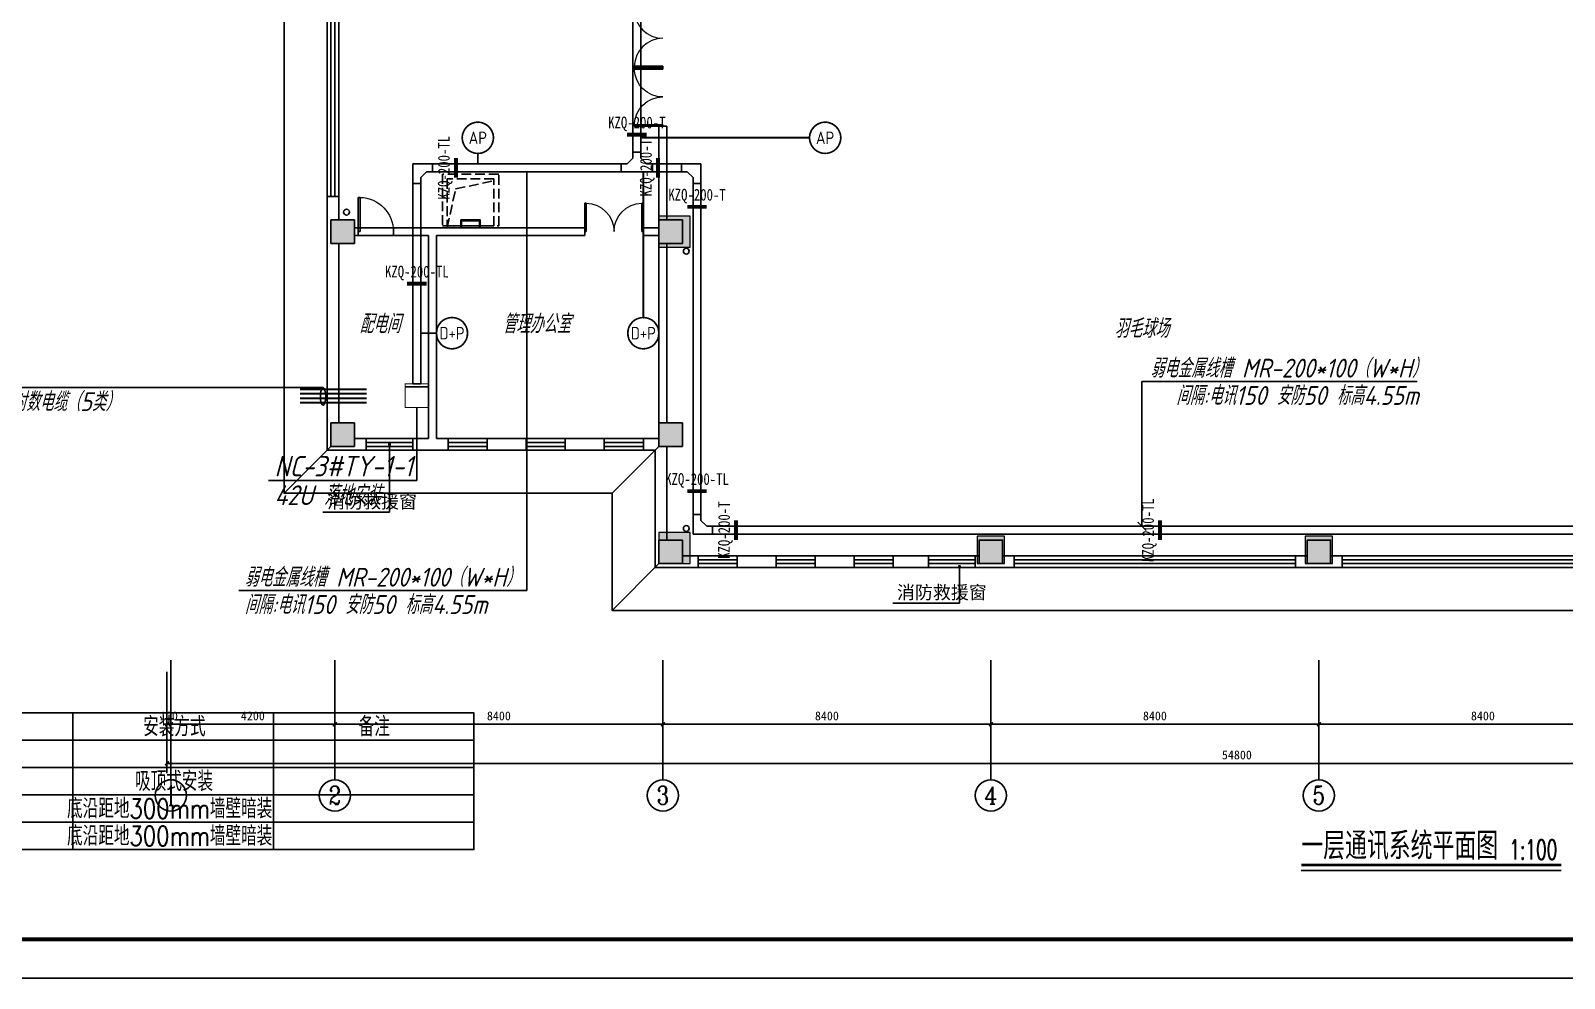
# Model space of a CAD drawing. Extents: x 9734459 to 9908434, y 5249905 to 5598782.
# Drawn here: x 9762607 to 9801883, y 5249905 to 5274171 of the extents above; entities that cross this region are included whole.
import ezdxf
from ezdxf.enums import TextEntityAlignment as Align

# ---------------------------------------------------------------- set-up
doc = ezdxf.new("R2010")
doc.units = 0
doc.header["$LTSCALE"] = 1000
doc.header["$MEASUREMENT"] = 0
doc.linetypes.add('DASH', pattern=[0.35, 0.25, -0.1])
doc.linetypes.add('接地线', pattern=[1.35002, 0.5, -1e-05, 1e-05, 0.5, -0.125, 0.1, -0.125])
for name, color, linetype in [('1-建筑底图', 8, 'Continuous'), ('AXIS_TEXT', 7, 'Continuous'), ('BTTK', 7, 'Continuous'), ('CABLETRAY_DIM', 3, 'Continuous'), ('CABLETRAY_PDS', 5, 'Continuous'), ('EQUIP-通讯', 3, 'Continuous'), ('PUB_HATCH', 8, 'Continuous'), ('PUB_TITLE', 7, 'Continuous'), ('TEL_LEAD', 3, 'Continuous'), ('TEL_SYMB', 3, 'Continuous'), ('TEL_TAB', 7, 'Continuous'), ('WIRE-通讯', 4, 'Continuous'), ('抗震支吊架', 2, 'Continuous'), ('电-标注', 1, 'Continuous'), ('电-线路-接地网', 6, '接地线'), ('集水坑', 6, 'Continuous')]:
    doc.layers.add(name, color=color, linetype=linetype)
doc.layers.add('15101', color=5, linetype='Continuous', lineweight=18)
doc.layers.add('yichutu', color=7, linetype='Continuous', true_color=0xffffff, plot=False)
doc.styles.add('_TCH_AXIS', font='COMPLEX', dxfattribs={"bigfont": 'GBCBIG'})
doc.styles.add('_TCH_DIM', font='')
doc.styles.add('_TEL_ATTDEF', font='GBENOR', dxfattribs={"width": 0.8, "height": 3, "bigfont": 'GBCBIG'})
doc.styles.add('_TEL_DIM', font='SIMPLEX', dxfattribs={"width": 0.8, "height": 3.5, "bigfont": 'HZTXT'})
doc.styles.add('COMPLEX', font='COMPLEX')
doc.styles.add('HZ(TK)', font='tssdeng.shx', dxfattribs={"width": 0.9, "bigfont": 'tssdchn.shx'})
doc.styles.add('kzcad', font='', dxfattribs={"width": 0.8})
doc.styles.get("Standard").update_dxf_attribs({"font": 'gbeitc.shx', "bigfont": 'gbcbig.shx'})
doc.styles.add('黑体_T3', font='')
doc.styles.get('_TCH_DIM').set_extended_font_data('Microsoft YaHei')
doc.styles.get('kzcad').set_extended_font_data('SimSun')
doc.styles.get('黑体_T3').set_extended_font_data('SimHei')
doc.dimstyles.new('_TCH_ARCH&&100', dxfattribs={"dimtxt": 225.316456, "dimasz": 100, "dimexe": 250, "dimexo": 300, "dimgap": 100, "dimtad": 1, "dimdec": 0, "dimzin": 0, "dimdsep": 46, "dimtxsty": '黑体_T3', "dimblk": 'ARCHTICK', "dimcen": 0.09, "dimclrt": 7, "dimazin": 2, "dimtfac": 1, "dimtdec": 0, "dimtix": 1, "dimtmove": 2, "dimatfit": 3, "dimfxl": 100, "dimtolj": 1, "dimtzin": 0, "dimarcsym": 0})

# ---------------------------------------------------------------- blocks, each defined once
blk = doc.blocks.new('$equip$00003217')
at = {"const_width": 0.05}
blk.add_lwpolyline([(0, 0.5, -1), (0, -0.5, -1), (0, 0.5, 0.021884)], format="xyb", dxfattribs=at)
blk.add_circle((0, 0), 0.5)
for p in [(0, 0.5), (-0.5, 0), (0.5, 0), (0, -0.5)]:
    blk.add_point(p)
at = {"color": 7, "style": '_TEL_ATTDEF'}
blk.add_attdef('$TEXT$', text='', height=0.4, dxfattribs=at).set_placement((0, 0), align=Align.MIDDLE_CENTER)
at = {"color": 7, "style": '_TEL_DIM', "flags": 1}
for tag in ['A', 'REMARK']:
    blk.add_attdef(tag, text='', height=0.00002, dxfattribs=at).set_placement((0, 0), align=Align.MIDDLE_CENTER)
blk = doc.blocks.new('$equip$00003210')
at = {"const_width": 0.05}
blk.add_lwpolyline([(0, 0.5, -1), (0, -0.5, -1), (0, 0.5, 0.021884)], format="xyb", dxfattribs=at)
blk.add_circle((0, 0), 0.5)
for p in [(0, 0.5), (-0.495, 0.071), (0.495, 0.07), (0.039, -0.499)]:
    blk.add_point(p)
at = {"color": 7, "style": '_TEL_ATTDEF'}
blk.add_attdef('$TEXT$', text='', height=0.4, dxfattribs=at).set_placement((0, 0), align=Align.MIDDLE_CENTER)
at = {"color": 7, "style": '_TEL_DIM', "flags": 1}
for tag in ['A', 'REMARK']:
    blk.add_attdef(tag, text='', height=0.00002, dxfattribs=at).set_placement((0, 0), align=Align.MIDDLE_CENTER)
blk = doc.blocks.new('vhtemplate_2020年新竖式图框_A0')
at = {"layer": 'PUB_TITLE', "color": 7}
blk.add_lwpolyline([(0, 0), (1189, 0), (1189, 841), (0, 841)], close=True, dxfattribs=at)
at = {"layer": 'PUB_TITLE', "const_width": 1}
blk.add_lwpolyline([(25, 10), (1179, 10), (1179, 831), (25, 831)], close=True, dxfattribs=at)
at = {"layer": 'BTTK', "color": 4, "style": 'HZ(TK)', "width": 0.9}
for tag, p in [('合作单位', (1144, 743.5)), ('建设单位', (1144, 209.5)), ('工程名称', (1144, 176.5)), ('子项名称', (1154, 160)), ('图纸名称', (1144, 141))]:
    blk.add_attdef(tag, text='', height=3.5, dxfattribs=at).set_placement(p, align=Align.MIDDLE_CENTER)
for tag, p in [('注册证书号', (1156.5, 309.01)), ('注册印章号', (1156.5, 301.01)), ('设计号', (1154, 193)), ('图别', (1137.75, 34)), ('图号', (1170.25, 34)), ('版本号', (1137.75, 26)), ('日期', (1170.25, 26))]:
    blk.add_attdef(tag, text='', height=3.5, dxfattribs=at).set_placement(p, align=Align.MIDDLE)
blk = doc.blocks.new('yct-1189-841-118900-84100-100-0.0')
at = {"layer": 'yichutu', "color": 7, "true_color": 0xffffff}
blk.add_lwpolyline([(0, 0), (0, 84100), (118900, 84100), (118900, 0)], close=True, dxfattribs=at)
blk = doc.blocks.new('zhuzi')
at = {"layer": '15101'}
h = blk.add_hatch(color=256, dxfattribs=at)
h.dxf.hatch_style = 1
h.paths.add_polyline_path([(50957, 5262), (51657, 5262), (51657, 5962), (50957, 5962)])
h.paths.add_polyline_path([(42757, 5162), (43557, 5162), (43557, 5962), (42757, 5962)])
h.paths.add_polyline_path([(34407, 5262), (35107, 5262), (35107, 5962), (34407, 5962)])
h.paths.add_polyline_path([(26007, 5262), (26707, 5262), (26707, 5962), (26007, 5962)])
h.paths.add_polyline_path([(17857, 5162), (18657, 5162), (18657, 5962), (17857, 5962)])
h.paths.add_polyline_path([(59457, 2362), (60057, 2362), (60057, 2962), (59457, 2962)])
h.paths.add_polyline_path([(51057, 2362), (51657, 2362), (51657, 2962), (51057, 2962)])
h.paths.add_polyline_path([(17857, 2362), (18457, 2362), (18457, 2962), (17857, 2962)])
h.paths.add_polyline_path([(9457, 2362), (10057, 2362), (10057, 2962), (9457, 2962)])
h.paths.add_polyline_path([(59457, -2838), (60057, -2838), (60057, -2238), (59457, -2238)])
h.paths.add_polyline_path([(50957, -2888), (51657, -2888), (51657, -2188), (50957, -2188)])
h.paths.add_polyline_path([(42757, -2938), (43557, -2938), (43557, -2138), (42757, -2138)])
h.paths.add_polyline_path([(17857, -2938), (18657, -2938), (18657, -2138), (17857, -2138)])
h.paths.add_polyline_path([(9457, -2838), (10057, -2838), (10057, -2238), (9457, -2238)])
h.paths.add_polyline_path([(59457, -11238), (60057, -11238), (60057, -10638), (59457, -10638)])
h.paths.add_polyline_path([(50957, -11288), (51657, -11288), (51657, -10588), (50957, -10588)])
h.paths.add_polyline_path([(42757, -11338), (43557, -11338), (43557, -10538), (42757, -10538)])
h.paths.add_polyline_path([(17857, -11338), (18657, -11338), (18657, -10538), (17857, -10538)])
h.paths.add_polyline_path([(9457, -11238), (10057, -11238), (10057, -10638), (9457, -10638)])
h.paths.add_polyline_path([(5257, -11238), (5857, -11238), (5857, -10638), (5257, -10638)])
h.paths.add_polyline_path([(59457, -19638), (60057, -19638), (60057, -19038), (59457, -19038)])
h.paths.add_polyline_path([(50957, -19688), (51657, -19688), (51657, -18988), (50957, -18988)])
h.paths.add_polyline_path([(42757, -19738), (43557, -19738), (43557, -18938), (42757, -18938)])
h.paths.add_polyline_path([(17857, -19738), (18657, -19738), (18657, -18938), (17857, -18938)])
h.paths.add_polyline_path([(9457, -19638), (10057, -19638), (10057, -19038), (9457, -19038)])
h.paths.add_polyline_path([(5257, -19638), (5857, -19638), (5857, -19038), (5257, -19038)])
h.paths.add_polyline_path([(59457, -28038), (60057, -28038), (60057, -27438), (59457, -27438)])
h.paths.add_polyline_path([(50957, -28088), (51657, -28088), (51657, -27388), (50957, -27388)])
h.paths.add_polyline_path([(42757, -28138), (43557, -28138), (43557, -27338), (42757, -27338)])
h.paths.add_polyline_path([(17857, -28138), (18657, -28138), (18657, -27338), (17857, -27338)])
h.paths.add_polyline_path([(9457, -28038), (10057, -28038), (10057, -27438), (9457, -27438)])
h.paths.add_polyline_path([(5257, -28038), (5857, -28038), (5857, -27438), (5257, -27438)])
h.paths.add_polyline_path([(59457, -36438), (60057, -36438), (60057, -35838), (59457, -35838)])
h.paths.add_polyline_path([(50957, -36488), (51657, -36488), (51657, -35788), (50957, -35788)])
h.paths.add_polyline_path([(42757, -36538), (43557, -36538), (43557, -35738), (42757, -35738)])
h.paths.add_polyline_path([(17857, -36538), (18657, -36538), (18657, -35738), (17857, -35738)])
h.paths.add_polyline_path([(9457, -36438), (10057, -36438), (10057, -35838), (9457, -35838)])
h.paths.add_polyline_path([(5257, -36438), (5857, -36438), (5857, -35838), (5257, -35838)])
h.paths.add_polyline_path([(59457, -44838), (60057, -44838), (60057, -44238), (59457, -44238)])
h.paths.add_polyline_path([(50957, -44888), (51657, -44888), (51657, -44188), (50957, -44188)])
h.paths.add_polyline_path([(42757, -44938), (43557, -44938), (43557, -44138), (42757, -44138)])
h.paths.add_polyline_path([(17857, -44938), (18657, -44938), (18657, -44138), (17857, -44138)])
h.paths.add_polyline_path([(9457, -44838), (10057, -44838), (10057, -44238), (9457, -44238)])
h.paths.add_polyline_path([(59457, -50038), (60057, -50038), (60057, -49438), (59457, -49438)])
h.paths.add_polyline_path([(51057, -50038), (51657, -50038), (51657, -49438), (51057, -49438)])
h.paths.add_polyline_path([(17857, -50038), (18457, -50038), (18457, -49438), (17857, -49438)])
h.paths.add_polyline_path([(9457, -50038), (10057, -50038), (10057, -49438), (9457, -49438)])
h.paths.add_polyline_path([(50957, -53038), (51657, -53038), (51657, -52338), (50957, -52338)])
h.paths.add_polyline_path([(42757, -53038), (43557, -53038), (43557, -52238), (42757, -52238)])
h.paths.add_polyline_path([(34407, -53038), (35107, -53038), (35107, -52338), (34407, -52338)])
h.paths.add_polyline_path([(26007, -53038), (26707, -53038), (26707, -52338), (26007, -52338)])
h.paths.add_polyline_path([(17857, -53038), (18657, -53038), (18657, -52238), (17857, -52238)])
at = {"layer": '15101', "linetype": 'Continuous'}
for points in [[(9457, -44838), (10057, -44838), (10057, -44238), (9457, -44238)], [(17857, -44938), (18657, -44938), (18657, -44138), (17857, -44138)], [(9457, -50038), (10057, -50038), (10057, -49438), (9457, -49438)], [(17857, -50038), (18457, -50038), (18457, -49438), (17857, -49438)], [(17857, -53038), (18657, -53038), (18657, -52238), (17857, -52238)], [(26007, -53038), (26707, -53038), (26707, -52338), (26007, -52338)], [(34407, -53038), (35107, -53038), (35107, -52338), (34407, -52338)]]:
    blk.add_lwpolyline(points, close=True, dxfattribs=at)
blk = doc.blocks.new('gpt')
at = {"layer": '集水坑'}
for points in [[(0, 0), (0, -200), (500, -200), (500, 0)], [(20, 0), (20, -180), (480, -180), (480, 0)]]:
    blk.add_lwpolyline(points, dxfattribs=at)
blk = doc.blocks.new('_ArchTick')
at = {"color": 0, "linetype": 'ByBlock', "const_width": 0.4}
blk.add_lwpolyline([(-0.5, -0.5), (0.5, 0.5)], dxfattribs=at)
blk = doc.blocks.new('*D142')
at = {"layer": '1-建筑底图', "color": 0, "lineweight": -2, "transparency": 16777216}
for p, q in [((9587046, 5262262), (9587046, 5259667)), ((9641846, 5262262), (9641846, 5259667)), ((9587046, 5259917), (9641846, 5259917))]:
    blk.add_line(p, q, dxfattribs=at)
at = {"layer": 'Defpoints', "color": 0}
for p in [(9587046, 5262562), (9641846, 5262562), (9641846, 5259917)]:
    blk.add_point(p, dxfattribs=at)
at = {"layer": '1-建筑底图', "color": 0, "lineweight": -2, "transparency": 16777216, "xscale": 100, "yscale": 100, "zscale": 100, "rotation": 180}
blk.add_blockref('_ArchTick', (9587046, 5259917), dxfattribs=at)
at = {"layer": '1-建筑底图', "color": 0, "lineweight": -2, "transparency": 16777216, "xscale": 100, "yscale": 100, "zscale": 100}
blk.add_blockref('_ArchTick', (9641846, 5259917), dxfattribs=at)
at = {"layer": '1-建筑底图', "color": 7, "transparency": 16777216, "insert": (9614446, 5260131), "char_height": 225.3, "attachment_point": 5, "style": '黑体_T3'}
blk.add_mtext('\\A1;54800', dxfattribs=at)
blk = doc.blocks.new('*D174')
at = {"layer": '1-建筑底图', "color": 0, "lineweight": -2, "transparency": 16777216}
for p, q in [((9587046, 5262262), (9587046, 5260667)), ((9587146, 5262262), (9587146, 5260667)), ((9587046, 5260917), (9586946, 5260917)), ((9587046, 5260917), (9587146, 5260917)), ((9587146, 5260917), (9587246, 5260917))]:
    blk.add_line(p, q, dxfattribs=at)
at = {"layer": 'Defpoints', "color": 0}
for p in [(9587046, 5262562), (9587146, 5262562), (9587146, 5260917)]:
    blk.add_point(p, dxfattribs=at)
at = {"layer": '1-建筑底图', "color": 0, "lineweight": -2, "transparency": 16777216, "xscale": 100, "yscale": 100, "zscale": 100}
blk.add_blockref('_ArchTick', (9587046, 5260917), dxfattribs=at)
at = {"layer": '1-建筑底图', "color": 0, "lineweight": -2, "transparency": 16777216, "xscale": 100, "yscale": 100, "zscale": 100, "rotation": 180}
blk.add_blockref('_ArchTick', (9587146, 5260917), dxfattribs=at)
at = {"layer": '1-建筑底图', "color": 7, "transparency": 16777216, "insert": (9587096, 5261131), "char_height": 225.3, "attachment_point": 5, "style": '黑体_T3'}
blk.add_mtext('\\A1;100', dxfattribs=at)
blk = doc.blocks.new('*D175')
at = {"layer": '1-建筑底图', "color": 0, "lineweight": -2, "transparency": 16777216}
for p, q in [((9587146, 5262262), (9587146, 5260667)), ((9591346, 5262262), (9591346, 5260667)), ((9587146, 5260917), (9591346, 5260917))]:
    blk.add_line(p, q, dxfattribs=at)
at = {"layer": 'Defpoints', "color": 0}
for p in [(9587146, 5262562), (9591346, 5262562), (9591346, 5260917)]:
    blk.add_point(p, dxfattribs=at)
at = {"layer": '1-建筑底图', "color": 0, "lineweight": -2, "transparency": 16777216, "xscale": 100, "yscale": 100, "zscale": 100, "rotation": 180}
blk.add_blockref('_ArchTick', (9587146, 5260917), dxfattribs=at)
at = {"layer": '1-建筑底图', "color": 0, "lineweight": -2, "transparency": 16777216, "xscale": 100, "yscale": 100, "zscale": 100}
blk.add_blockref('_ArchTick', (9591346, 5260917), dxfattribs=at)
at = {"layer": '1-建筑底图', "color": 7, "transparency": 16777216, "insert": (9589246, 5261131), "char_height": 225.3, "attachment_point": 5, "style": '黑体_T3'}
blk.add_mtext('\\A1;4200', dxfattribs=at)
blk = doc.blocks.new('*D176')
at = {"layer": '1-建筑底图', "color": 0, "lineweight": -2, "transparency": 16777216}
for p, q in [((9591346, 5262262), (9591346, 5260667)), ((9599746, 5262262), (9599746, 5260667)), ((9591346, 5260917), (9599746, 5260917))]:
    blk.add_line(p, q, dxfattribs=at)
at = {"layer": 'Defpoints', "color": 0}
for p in [(9591346, 5262562), (9599746, 5262562), (9599746, 5260917)]:
    blk.add_point(p, dxfattribs=at)
at = {"layer": '1-建筑底图', "color": 0, "lineweight": -2, "transparency": 16777216, "xscale": 100, "yscale": 100, "zscale": 100, "rotation": 180}
blk.add_blockref('_ArchTick', (9591346, 5260917), dxfattribs=at)
at = {"layer": '1-建筑底图', "color": 0, "lineweight": -2, "transparency": 16777216, "xscale": 100, "yscale": 100, "zscale": 100}
blk.add_blockref('_ArchTick', (9599746, 5260917), dxfattribs=at)
at = {"layer": '1-建筑底图', "color": 7, "transparency": 16777216, "insert": (9595546, 5261131), "char_height": 225.3, "attachment_point": 5, "style": '黑体_T3'}
blk.add_mtext('\\A1;8400', dxfattribs=at)
blk = doc.blocks.new('*D177')
at = {"layer": '1-建筑底图', "color": 0, "lineweight": -2, "transparency": 16777216}
for p, q in [((9599746, 5262262), (9599746, 5260667)), ((9608146, 5262262), (9608146, 5260667)), ((9599746, 5260917), (9608146, 5260917))]:
    blk.add_line(p, q, dxfattribs=at)
at = {"layer": 'Defpoints', "color": 0}
for p in [(9599746, 5262562), (9608146, 5262562), (9608146, 5260917)]:
    blk.add_point(p, dxfattribs=at)
at = {"layer": '1-建筑底图', "color": 0, "lineweight": -2, "transparency": 16777216, "xscale": 100, "yscale": 100, "zscale": 100, "rotation": 180}
blk.add_blockref('_ArchTick', (9599746, 5260917), dxfattribs=at)
at = {"layer": '1-建筑底图', "color": 0, "lineweight": -2, "transparency": 16777216, "xscale": 100, "yscale": 100, "zscale": 100}
blk.add_blockref('_ArchTick', (9608146, 5260917), dxfattribs=at)
at = {"layer": '1-建筑底图', "color": 7, "transparency": 16777216, "insert": (9603946, 5261131), "char_height": 225.3, "attachment_point": 5, "style": '黑体_T3'}
blk.add_mtext('\\A1;8400', dxfattribs=at)
blk = doc.blocks.new('*D178')
at = {"layer": '1-建筑底图', "color": 0, "lineweight": -2, "transparency": 16777216}
for p, q in [((9608146, 5262262), (9608146, 5260667)), ((9616546, 5262262), (9616546, 5260667)), ((9608146, 5260917), (9616546, 5260917))]:
    blk.add_line(p, q, dxfattribs=at)
at = {"layer": 'Defpoints', "color": 0}
for p in [(9608146, 5262562), (9616546, 5262562), (9616546, 5260917)]:
    blk.add_point(p, dxfattribs=at)
at = {"layer": '1-建筑底图', "color": 0, "lineweight": -2, "transparency": 16777216, "xscale": 100, "yscale": 100, "zscale": 100, "rotation": 180}
blk.add_blockref('_ArchTick', (9608146, 5260917), dxfattribs=at)
at = {"layer": '1-建筑底图', "color": 0, "lineweight": -2, "transparency": 16777216, "xscale": 100, "yscale": 100, "zscale": 100}
blk.add_blockref('_ArchTick', (9616546, 5260917), dxfattribs=at)
at = {"layer": '1-建筑底图', "color": 7, "transparency": 16777216, "insert": (9612346, 5261131), "char_height": 225.3, "attachment_point": 5, "style": '黑体_T3'}
blk.add_mtext('\\A1;8400', dxfattribs=at)
blk = doc.blocks.new('*D179')
at = {"layer": '1-建筑底图', "color": 0, "lineweight": -2, "transparency": 16777216}
for p, q in [((9616546, 5262262), (9616546, 5260667)), ((9624946, 5262262), (9624946, 5260667)), ((9616546, 5260917), (9624946, 5260917))]:
    blk.add_line(p, q, dxfattribs=at)
at = {"layer": 'Defpoints', "color": 0}
for p in [(9616546, 5262562), (9624946, 5262562), (9624946, 5260917)]:
    blk.add_point(p, dxfattribs=at)
at = {"layer": '1-建筑底图', "color": 0, "lineweight": -2, "transparency": 16777216, "xscale": 100, "yscale": 100, "zscale": 100, "rotation": 180}
blk.add_blockref('_ArchTick', (9616546, 5260917), dxfattribs=at)
at = {"layer": '1-建筑底图', "color": 0, "lineweight": -2, "transparency": 16777216, "xscale": 100, "yscale": 100, "zscale": 100}
blk.add_blockref('_ArchTick', (9624946, 5260917), dxfattribs=at)
at = {"layer": '1-建筑底图', "color": 7, "transparency": 16777216, "insert": (9620746, 5261131), "char_height": 225.3, "attachment_point": 5, "style": '黑体_T3'}
blk.add_mtext('\\A1;8400', dxfattribs=at)
blk = doc.blocks.new('$TCHSYS$WIN2D')
at = {"color": 0}
for p, q in [((-0.5, 0.5), (0.5, 0.5)), ((-0.5, 0.5), (-0.5, -0.5)), ((0.5, 0.5), (0.5, -0.5)), ((0.5, 0.1667), (-0.5, 0.1667)), ((0.5, -0.1667), (-0.5, -0.1667)), ((-0.5, -0.5), (0.5, -0.5))]:
    blk.add_line(p, q, dxfattribs=at)
blk = doc.blocks.new('_FZH')
at = {"color": 0}
blk.add_lwpolyline([(-0.5, -0.5), (0.5, -0.5), (0.5, 0.5), (-0.5, 0.5)], close=True, dxfattribs=at)
at = {"layer": 'PUB_HATCH'}
blk.add_solid([(-0.5, -0.5), (0.5, -0.5), (-0.5, 0.5), (0.5, 0.5)], dxfattribs=at)
blk = doc.blocks.new('$DorLib2D$00000002')
at = {"color": 0}
for p, q in [((-0.5, 0), (-0.5, 0.4875)), ((-0.475, 0.4875), (-0.5, 0.4875)), ((-0.475, 0), (-0.475, 0.4875)), ((0.475, 0), (0.475, 0.4875)), ((0.475, 0.4875), (0.5, 0.4875)), ((0.5, 0), (0.5, 0.4875)), ((-0.5, 0), (-0.475, 0)), ((0.5, 0), (0.475, 0))]:
    blk.add_line(p, q, dxfattribs=at)
at = {"color": 0, "lineweight": 13}
for centre, start, end in [((-0.4875, 0), 0, 88.53072), ((0.4875, 0), 91.46928, 180)]:
    blk.add_arc(centre, 0.4875, start, end, dxfattribs=at)
blk = doc.blocks.new('_AXISO')
blk.add_circle((0, 0), 0.5)
at = {"layer": 'AXIS_TEXT', "style": 'COMPLEX', "width": 1.041667}
blk.add_attdef('A', text='', height=0.56, dxfattribs=at).set_placement((-0.25, -0.28), (0.25, -0.28), align=Align.FIT)
blk = doc.blocks.new('$DorLib2D$00000001')
at = {"color": 0}
for p, q in [((0.45, 0.975), (0.5, 0.975)), ((0.45, 0), (0.45, 0.975)), ((0.5, 0), (0.5, 0.975)), ((0.5, 0), (0.45, 0))]:
    blk.add_line(p, q, dxfattribs=at)
at = {"color": 0, "lineweight": 13}
blk.add_arc((0.475, 0), 0.975, 91.4693, 180, dxfattribs=at)
blk = doc.blocks.new('1-建筑底图')
at = {"layer": '1-建筑底图'}
for p, q in [((8000, 7600), (7800, 7600)), ((7800, 7600), (7800, 5200)), ((8000, 5200), (8000, 7600)), ((-400, 5800), (-700, 5800)), ((-700, 5800), (-700, 4900)), ((-400, 5200), (-400, 5800)), ((-700, 4900), (-700, -700)), ((100, 5000), (0, 5000)), ((0, 4800), (100, 4800)), ((100, 4800), (100, 5000)), ((100, 5000), (1000, 5000)), ((100, 4800), (1000, 4800)), ((2000, 5000), (1000, 5000)), ((1000, 5000), (1000, 4800)), ((1000, 4800), (1900, 4800)), ((1900, 4800), (1900, -400)), ((5900, 5000), (2000, 5000)), ((2100, 4800), (2100, -400)), ((2100, 4800), (5900, 4800)), ((5900, 4800), (5900, 5000)), ((7800, 5000), (7400, 5000)), ((7400, 5000), (7400, 4800)), ((7400, 4800), (7800, 4800)), ((-400, 4600), (-400, 0)), ((7800, 4600), (7800, 0)), ((8000, 4600), (8000, 0)), ((-600, -600), (-1800, -1800)), ((-700, -700), (300, -700)), ((300, -400), (0, -400)), ((300, -700), (300, -400)), ((900, -550), (900, -2285.8)), ((1900, -400), (1500, -400)), ((1500, -400), (1500, -700)), ((1500, -700), (2000, -700)), ((2000, -700), (2400, -700)), ((2400, -400), (2100, -400)), ((2400, -700), (2400, -400)), ((4400, -400), (3400, -400)), ((3400, -400), (3400, -700)), ((3400, -700), (4400, -700)), ((4400, -700), (4400, -400)), ((6400, -400), (5400, -400)), ((5400, -400), (5400, -700)), ((5400, -700), (6400, -700)), ((6400, -700), (6400, -400)), ((6600, -1800), (7800, -600)), ((7800, -400), (7400, -400)), ((7400, -400), (7400, -700)), ((7400, -700), (7700, -700)), ((7700, -700), (7700, -3700)), ((8000, -600), (8000, -3000)), ((900, -2285.8), (-804.8, -2285.8)), ((8800, -3400), (8400, -3400)), ((8800, -3700), (8800, -3400)), ((10800, -3400), (9800, -3400)), ((9800, -3400), (9800, -3700)), ((10800, -3700), (10800, -3400)), ((12800, -3400), (11800, -3400)), ((11800, -3400), (11800, -3700)), ((12800, -3700), (12800, -3400)), ((14700, -3400), (13800, -3400)), ((13800, -3400), (13800, -3700)), ((14700, -3700), (14700, -3400)), ((16000, -3400), (15900, -3400)), ((15900, -3400), (15900, -3700)), ((16900, -3400), (16600, -3400)), ((16900, -3700), (16900, -3400)), ((24400, -3400), (24100, -3400)), ((24100, -3400), (24100, -3700)), ((25300, -3400), (25000, -3400)), ((25300, -3700), (25300, -3400)), ((7800, -3600), (6600, -4800)), ((7700, -3700), (8800, -3700)), ((9800, -3700), (10800, -3700)), ((11800, -3700), (12800, -3700)), ((13800, -3700), (14700, -3700)), ((15494, -3675.1), (15494, -4610.5)), ((15900, -3700), (16300, -3700)), ((16300, -3700), (16900, -3700)), ((24100, -3700), (24700, -3700)), ((24700, -3700), (25300, -3700)), ((15494, -4610.5), (13789.2, -4610.5)), ((-4700, -6070.5), (-4700, -9136.9)), ((-500, -6070.5), (-500, -9136.9)), ((7900, -6070.5), (7900, -9136.9)), ((16300, -6070.5), (16300, -9136.9)), ((24700, -6070.5), (24700, -9136.9))]:
    blk.add_line(p, q, dxfattribs=at)
blk.add_lwpolyline([(51200, -600), (51200, -1800), (42800, -1800), (42800, -4800), (6600, -4800), (6600, -1800), (-1800, -1800), (-1800, 11800), (-6000, 11800), (-6000, 18550)], dxfattribs=at)
at = {"layer": '1-建筑底图', "linetype": 'DASH'}
for points in [[(3695, 5050), (3695, 6370), (2255, 6370), (2255, 5050)], [(3575, 5050), (3575, 6250), (2375, 6250), (2375, 5050)]]:
    blk.add_lwpolyline(points, close=True, dxfattribs=at)
blk.add_lwpolyline([(2375, 5000), (2593.6, 5994.2), (3575, 6200)], dxfattribs=at)
at = {"layer": '1-建筑底图', "const_width": 40}
for points in [[(900, -530, 1), (900, -570, 1)], [(15494, -3655.1, 1), (15494, -3695.1, 1)]]:
    blk.add_lwpolyline(points, format="xyb", close=True, dxfattribs=at)
at = {"layer": '1-建筑底图'}
for centre in [(-200, 5400), (8500, 4400), (8500, -2700)]:
    blk.add_circle(centre, 75, dxfattribs=at)
blk.add_blockref('zhuzi', (-10057.3, 49437.6), dxfattribs=at)
at = {"layer": '1-建筑底图', "rotation": 270}
for name, p, xscale, yscale, zscale in [('$TCHSYS$WIN2D', (-550, 9400), 7200, -300, 7200), ('$DorLib2D$00000002', (7900, 9850), -1500, -1500, 200), ('$DorLib2D$00000002', (7900, 8350), 1500, -1500, 200)]:
    blk.add_blockref(name, p, dxfattribs=dict(at, xscale=xscale, yscale=yscale, zscale=zscale))
at = {"layer": '1-建筑底图'}
for name, p, xscale, yscale, zscale in [('$DorLib2D$00000001', (550, 4900), -900, 900, -900), ('$DorLib2D$00000002', (6650, 4900), -1500, 1500, -1500), ('_FZH', (-300, 4900), 600, 600, 600), ('_FZH', (8100, 4900), 600, 600, 600), ('_FZH', (-300, -300), 600, 600, 600), ('_FZH', (8100, -300), 600, 600, 600), ('$TCHSYS$WIN2D', (900, -550), 1200, 300, 1200), ('$TCHSYS$WIN2D', (2900, -550), 1000, 300, 1000), ('$TCHSYS$WIN2D', (4900, -550), 1000, 300, 1000), ('$TCHSYS$WIN2D', (6900, -550), 1000, 300, 1000), ('_FZH', (8100, -3300), 600, 600, 600), ('_FZH', (16300, -3300), 600, 600, 600), ('_FZH', (24700, -3300), 600, 600, 600), ('$TCHSYS$WIN2D', (9300, -3550), 1000, 300, 1000), ('$TCHSYS$WIN2D', (11300, -3550), 1000, 300, 1000), ('$TCHSYS$WIN2D', (13300, -3550), 1000, 300, 1000), ('$TCHSYS$WIN2D', (15300, -3550), 1200, 300, 1200), ('$TCHSYS$WIN2D', (20500, -3550), 7200, 300, 7200), ('$TCHSYS$WIN2D', (28900, -3550), 7200, 300, 7200)]:
    blk.add_blockref(name, p, dxfattribs=dict(at, xscale=xscale, yscale=yscale, zscale=zscale))
at = {"layer": '1-建筑底图', "xscale": -1, "rotation": 180}
blk.add_blockref('gpt', (2722.5, 5000), dxfattribs=at)
at = {"layer": '1-建筑底图'}
ref = blk.add_blockref('_AXISO', (-4700, -9536.9), dxfattribs=dict(at, xscale=800, yscale=800, zscale=800))
ref.add_attrib('A', '1', dxfattribs={"layer": 'AXIS_TEXT', "height": 514.7, "style": '_TCH_AXIS'}).set_placement((-4810.3, -9794.2), (-4589.7, -9794.2), align=Align.FIT)
ref = blk.add_blockref('_AXISO', (-500, -9536.9), dxfattribs=dict(at, xscale=800, yscale=800, zscale=800))
ref.add_attrib('A', '2', dxfattribs={"layer": 'AXIS_TEXT', "height": 465.9, "style": '_TCH_AXIS'}).set_placement((-655.3, -9769.8), (-344.7, -9769.8), align=Align.FIT)
ref = blk.add_blockref('_AXISO', (7900, -9536.9), dxfattribs=dict(at, xscale=800, yscale=800, zscale=800))
ref.add_attrib('A', '3', dxfattribs={"layer": 'AXIS_TEXT', "height": 465.9, "style": '_TCH_AXIS'}).set_placement((7744.7, -9769.8), (8055.3, -9769.8), align=Align.FIT)
ref = blk.add_blockref('_AXISO', (16300, -9536.9), dxfattribs=dict(at, xscale=800, yscale=800, zscale=800))
ref.add_attrib('A', '4', dxfattribs={"layer": 'AXIS_TEXT', "height": 445.4, "style": '_TCH_AXIS'}).set_placement((16130.3, -9759.6), (16469.7, -9759.6), align=Align.FIT)
ref = blk.add_blockref('_AXISO', (24700, -9536.9), dxfattribs=dict(at, xscale=800, yscale=800, zscale=800))
ref.add_attrib('A', '5', dxfattribs={"layer": 'AXIS_TEXT', "height": 465.9, "style": '_TCH_AXIS'}).set_placement((24544.7, -9769.8), (24855.3, -9769.8), align=Align.FIT)
for s, p in [('配电间', (129.4, 2297.1)), ('管理办公室', (3792.3, 2297.1)), ('羽毛球场', (19463.9, 2180.4))]:
    blk.add_text(s, height=482.27, dxfattribs=at).set_placement(p)
at = {"layer": '1-建筑底图', "style": '_TCH_DIM'}
for p in [(-699.8, -2180.8), (13894.2, -4505.5)]:
    blk.add_text('消防救援窗', height=337.59, dxfattribs=at).set_placement(p)
at = {"layer": '1-建筑底图'}
for p1, p2, distance, picture, middle in [((-4800, -6070.5), (-4700, -6070.5), -1644.7, '*D174', (-4750, -7501.3)), ((-4800, -6070.5), (50000, -6070.5), -2644.7, '*D142', (22600, -8501.3)), ((-4700, -6070.5), (-500, -6070.5), -1644.7, '*D175', (-2600, -7501.3)), ((-500, -6070.5), (7900, -6070.5), -1644.7, '*D176', (3700, -7501.3)), ((7900, -6070.5), (16300, -6070.5), -1644.7, '*D177', (12100, -7501.3)), ((16300, -6070.5), (24700, -6070.5), -1644.7, '*D178', (20500, -7501.3)), ((24700, -6070.5), (33100, -6070.5), -1644.7, '*D179', (28900, -7501.3))]:
    dim = blk.add_aligned_dim(p1=p1, p2=p2, distance=distance, dimstyle='_TCH_ARCH&&100', dxfattribs=at)
    dim.commit()
    dim.dimension.update_dxf_attribs({"geometry": picture, "text_midpoint": middle, "insert": (-9591845.6, -5268632.6)})

msp = doc.modelspace()

# ---------------------------------------------------------------- linework, layer by layer
at = {"layer": 'CABLETRAY_DIM', "linetype": 'ByBlock'}
for p, q in [((9768167, 5265030), (9756472, 5265030)), ((9770095, 5265030), (9768167, 5265030)), ((9772497, 5264525), (9772497, 5262652)), ((9772497, 5262652), (9768695, 5262652))]:
    msp.add_line(p, q, dxfattribs=at)
at = {"layer": 'CABLETRAY_PDS'}
for p, q in [((9778030, 5271060), (9778030, 5310730)), ((9778230, 5310730), (9778230, 5271060)), ((9772897, 5270760), (9772397, 5270760)), ((9772397, 5270760), (9772397, 5270260)), ((9772897, 5270560), (9772897, 5270760)), ((9772897, 5270760), (9777730, 5270760)), ((9772897, 5270560), (9772897, 5270760)), ((9777730, 5270760), (9777730, 5270560)), ((9777880, 5270760), (9777730, 5270760)), ((9777730, 5270760), (9777730, 5270560)), ((9778030, 5270910), (9777880, 5270760)), ((9778230, 5271060), (9778030, 5271060)), ((9778230, 5271060), (9778030, 5271060)), ((9778030, 5271060), (9778030, 5270910)), ((9778230, 5270910), (9778230, 5271060)), ((9778380, 5270760), (9778230, 5270910)), ((9778530, 5270760), (9778380, 5270760)), ((9778530, 5270560), (9778530, 5270760)), ((9778530, 5270760), (9779272, 5270760)), ((9778530, 5270560), (9778530, 5270760)), ((9779272, 5270760), (9779272, 5270560)), ((9779272, 5270760), (9779772, 5270760)), ((9779272, 5270560), (9779272, 5270760)), ((9779772, 5270760), (9779772, 5270260)), ((9772597, 5270410), (9772747, 5270560)), ((9772597, 5270260), (9772597, 5270410)), ((9772747, 5270560), (9772897, 5270560)), ((9777730, 5270560), (9772897, 5270560)), ((9777730, 5270560), (9778530, 5270560)), ((9779272, 5270560), (9778530, 5270560)), ((9779422, 5270560), (9779272, 5270560)), ((9779572, 5270410), (9779422, 5270560)), ((9779572, 5270260), (9779572, 5270410)), ((9772397, 5270260), (9772597, 5270260)), ((9772397, 5265125), (9772397, 5270260)), ((9772397, 5270260), (9772597, 5270260)), ((9772597, 5270260), (9772597, 5265125)), ((9779572, 5261780), (9779572, 5270260)), ((9779572, 5270260), (9779772, 5270260)), ((9779772, 5270260), (9779572, 5270260)), ((9779772, 5270260), (9779772, 5261780)), ((9772597, 5265125), (9772397, 5265125)), ((9779772, 5261780), (9779572, 5261780)), ((9779572, 5261280), (9779572, 5261780)), ((9779572, 5261780), (9779772, 5261780)), ((9779772, 5261780), (9779772, 5261630)), ((9779772, 5261630), (9779922, 5261480)), ((9779922, 5261480), (9780072, 5261480)), ((9780072, 5261280), (9780072, 5261480)), ((9780072, 5261480), (9802991, 5261480)), ((9780072, 5261480), (9780072, 5261280)), ((9780072, 5261280), (9779572, 5261280)), ((9802991, 5261280), (9780072, 5261280))]:
    msp.add_line(p, q, dxfattribs=at)
at = {"layer": 'TEL_LEAD'}
for p, q in [((9775313, 5270560), (9775313, 5259835)), ((9791067, 5261480), (9791067, 5265188)), ((9791067, 5265188), (9798111, 5265188)), ((9791173, 5261374), (9790961, 5261586)), ((9775313, 5259835), (9767936, 5259835))]:
    msp.add_line(p, q, dxfattribs=at)
at = {"layer": 'TEL_SYMB', "const_width": 70}
msp.add_lwpolyline([(9795147, 5252807), (9801805, 5252807)], dxfattribs=at)
at = {"layer": 'TEL_SYMB'}
msp.add_lwpolyline([(9795147, 5252667), (9801805, 5252667)], dxfattribs=at)
at = {"layer": 'TEL_TAB'}
msp.add_lwpolyline([(9737982, 5253201), (9773960, 5253201), (9773960, 5256701), (9737982, 5256701)], close=True, dxfattribs=at)
for points in [[(9763684, 5256701), (9763684, 5253201)], [(9768822, 5256701), (9768822, 5253201)], [(9737982, 5256001), (9773960, 5256001)], [(9737982, 5255301), (9773960, 5255301)], [(9737982, 5254601), (9773960, 5254601)], [(9737982, 5253901), (9773960, 5253901)]]:
    msp.add_lwpolyline(points, dxfattribs=at)
at = {"layer": 'WIRE-通讯', "linetype": 'Continuous', "const_width": 50}
for points in [[(9778230, 5271428), (9782552, 5271428)], [(9774059, 5270760), (9774059, 5271028)], [(9778297, 5266825), (9778297, 5270560)], [(9772597, 5266425), (9772997, 5266425)]]:
    msp.add_lwpolyline(points, dxfattribs=at)
at = {"layer": '抗震支吊架', "color": 2, "const_width": 100}
for points in [[(9777880, 5271510), (9778380, 5271510)], [(9773497, 5270410), (9773497, 5270910)], [(9778672, 5270410), (9778672, 5270910)], [(9779422, 5269660), (9779922, 5269660)], [(9772247, 5267692), (9772747, 5267692)], [(9779422, 5262380), (9779922, 5262380)], [(9780672, 5261130), (9780672, 5261630)], [(9791531, 5261130), (9791531, 5261630)]]:
    msp.add_lwpolyline(points, dxfattribs=at)
at = {"layer": '电-标注', "color": 3, "const_width": 25}
msp.add_lwpolyline([(9772197, 5265125), (9772797, 5265125), (9772797, 5264525), (9772197, 5264525)], close=True, dxfattribs=at)
at = {"layer": '电-标注', "color": 3}
msp.add_lwpolyline([(9772197, 5265049), (9772797, 5265049)], dxfattribs=at)
at = {"layer": '电-线路-接地网', "color": 7, "linetype": 'ByBlock', "const_width": 50}
for points in [[(9771208, 5264989), (9769501, 5264989)], [(9771208, 5264874), (9769501, 5264874)], [(9771208, 5264758), (9769501, 5264758)], [(9771208, 5264642), (9769501, 5264642)]]:
    msp.add_lwpolyline(points, dxfattribs=at)
at = {"layer": '电-线路-接地网', "color": 3, "linetype": 'ByBlock'}
msp.add_ellipse((9770095, 5264804), major_axis=(0, 226), ratio=0.297729, dxfattribs=at)

# ---------------------------------------------------------------- block references
at = {"layer": '1-建筑底图'}
msp.add_blockref('1-建筑底图', (9770897, 5264125), dxfattribs=at)
at = {"layer": 'EQUIP-通讯', "xscale": 800, "yscale": 800, "zscale": 800}
for name, p, values in [('$equip$00003217', (9774059, 5271428), {'$TEXT$': 'AP'}), ('$equip$00003217', (9782952, 5271428), {'$TEXT$': 'AP'}), ('$equip$00003210', (9773397, 5266425), {'$TEXT$': 'D+P'}), ('$equip$00003210', (9778297, 5266425), {'$TEXT$': 'D+P'})]:
    msp.add_blockref(name, p, dxfattribs=at).add_auto_attribs(values)
at = {"layer": 'yichutu', "linetype": 'ByBlock'}
msp.add_blockref('yct-1189-841-118900-84100-100-0.0', (9734459, 5249905), dxfattribs=at)
at = {"layer": '电-线路-接地网', "linetype": 'ByBlock', "xscale": 100, "yscale": 100, "zscale": 100}
msp.add_blockref('vhtemplate_2020年新竖式图框_A0', (9734459, 5249905), dxfattribs=at)

# ---------------------------------------------------------------- texts
at = {"layer": 'CABLETRAY_DIM', "color": 7, "linetype": 'ByBlock'}
for s, height, p in [('2x室外12芯单模光缆+1x25对大对数电缆（5类）', 482.27, (9756622, 5264430)), ('NC-3#TY-1-1', 525, (9768852, 5262757)), ('42U 落地安装', 506.4, (9768852, 5262022))]:
    msp.add_text(s, height=height, dxfattribs=at).set_placement(p)
at = {"layer": 'TEL_LEAD', "color": 7}
for s, p in [('弱电金属线槽 MR-200*100（W*H）', (9791281, 5265288)), ('间隔:电讯150 安防50 标高4.55m ', (9791941, 5264588)), ('弱电金属线槽 MR-200*100（W*H）', (9768086, 5259935)), ('间隔:电讯150 安防50 标高4.55m ', (9768086, 5259235))]:
    msp.add_text(s, height=482.27, dxfattribs=at).set_placement(p)
at = {"layer": 'TEL_SYMB', "color": 7, "style": '_TEL_DIM'}
for s, height, width, p in [('一层通讯系统平面图', 700, 0.8, (9795147, 5252947)), ('1:100', 500, 0.64, (9800471, 5252947))]:
    msp.add_text(s, height=height, dxfattribs=dict(at, width=width)).set_placement(p)
at = {"layer": 'TEL_TAB', "style": '_TEL_DIM', "width": 0.8}
for s, p in [('安装方式', (9765486, 5256101)), ('备注', (9771005, 5256101)), ('吸顶式安装', (9765279, 5254701)), ('底沿距地300mm墙壁暗装', (9763538, 5254001)), ('底沿距地300mm墙壁暗装', (9763538, 5253301))]:
    msp.add_text(s, height=500, dxfattribs=at).set_placement(p)
at = {"layer": '抗震支吊架', "color": 2, "style": 'kzcad', "width": 0.8}
for s, rotation, p in [('KZQ-200-T', 359.8854, (9778130, 5271670)), ('KZQ-200-TL', 89.8854, (9773337, 5270660)), ('KZQ-200-T', 89.8854, (9778512, 5270660)), ('KZQ-200-T', 359.8854, (9779672, 5269820)), ('KZQ-200-TL', 359.8854, (9772497, 5267852)), ('KZQ-200-TL', 359.8854, (9779672, 5262540)), ('KZQ-200-TL', 89.8854, (9791371, 5261380)), ('KZQ-200-T', 89.8854, (9780512, 5261380))]:
    msp.add_text(s, height=300, rotation=rotation, dxfattribs=at).set_placement(p, align=Align.CENTER)

doc.saveas('drawing.dxf')
